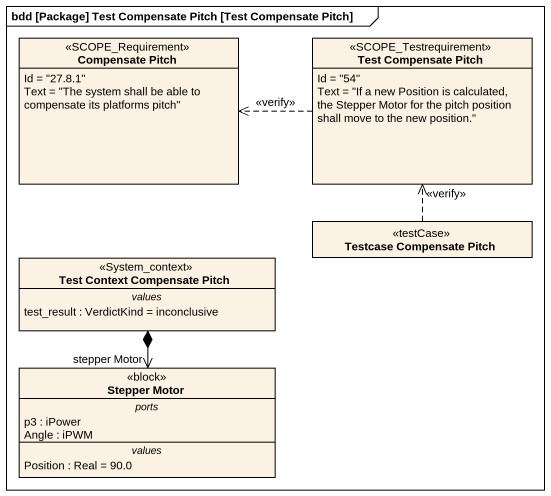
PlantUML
@startuml
mainframe bdd [Package] Test Compensate Pitch [Test Compensate Pitch]
hide circle
hide empty members
class "Compensate Pitch" as Compensate_Pitch <<SCOPE_Requirement>> {
  Id = "27.8.1"
  Text = "The system shall be able to compensate its platforms pitch"
}
class "Test Compensate Pitch" as Test_Compensate_Pitch <<SCOPE_Testrequirement>> {
  Id = "54"
  Text = "If a new Position is calculated, the Stepper Motor for the pitch position shall move to the new position."
}
class "Testcase Compensate Pitch" as Testcase_Compensate_Pitch <<testCase>>
class "Test Context Compensate Pitch" as Test_Context_Compensate <<System_context>> {
  -- values --
  test_result : VerdictKind = inconclusive
}
class "Stepper Motor" as Stepper_Motor <<block>> {
  -- ports --
  p3 : iPower
  Angle : iPWM
  -- values --
  Position : Real = 90.0
}
Test_Compensate_Pitch .left.> Compensate_Pitch : <<verify>>
Testcase_Compensate_Pitch .up.> Test_Compensate_Pitch : <<verify>>
Test_Context_Compensate *--> "stepper Motor" Stepper_Motor
@enduml
